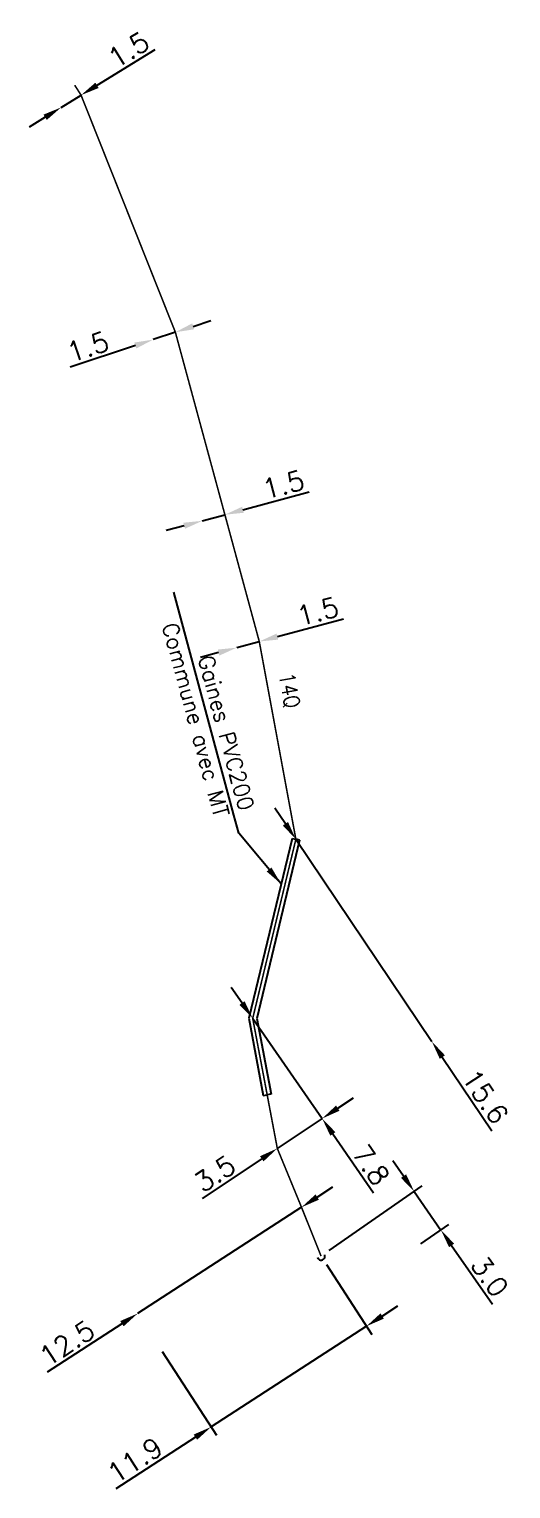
# Model space of a CAD drawing. Header units: millimetres. Extents: x 160503 to 161000, y 121272 to 122004.
# Drawn here: x 160503.4 to 160534.2, y 121910.2 to 122003.6 of the extents above; entities that cross this region are included whole.
import ezdxf
from ezdxf.enums import TextEntityAlignment as Align

# ---------------------------------------------------------------- set-up
doc = ezdxf.new("R2010")
doc.units = ezdxf.units.MM
doc.header["$MEASUREMENT"] = 0
doc.header["$PDMODE"] = 34
doc.linetypes.add('S_ST', pattern=[14, 8, -1.5, 0, -1.5, 0, -1.5, 0, -1.5])
doc.layers.get('0').update_dxf_attribs({"linetype": 'CONTINUOUS'})
doc.layers.get('DEFPOINTS').update_dxf_attribs({"linetype": 'CONTINUOUS'})
for name, color, linetype in [('S_100', 5, 'CONTINUOUS'), ('S_300', 7, 'CONTINUOUS'), ('S_400', 7, 'CONTINUOUS')]:
    doc.layers.add(name, color=color, linetype=linetype)
doc.styles.get("Standard").update_dxf_attribs({"font": 'ROMANS.SHX'})
doc.dimstyles.get("Standard").update_dxf_attribs({"dimtxt": 1.25, "dimasz": 1.2, "dimexe": 0.625, "dimexo": 0.625, "dimgap": 0.25, "dimtad": 1, "dimdec": 1, "dimzin": 0, "dimdsep": 46, "dimtxsty": 'Standard', "dimcen": -0.5, "dimdle": 1, "dimadec": 0, "dimazin": 0, "dimtfac": 1, "dimtdec": 1, "dimtmove": 0, "dimatfit": 3, "dimfxl": 0, "dimtolj": 1, "dimtzin": 0, "dimarcsym": 0})

# ---------------------------------------------------------------- blocks, each defined once
blk = doc.blocks.new('*D3')
at = {"layer": 'DEFPOINTS', "color": 0, "linetype": 'Continuous', "transparency": 16777216}
for p in [(160506.706, 121999.36), (160505.428, 121998.574), (160505.428, 121998.574)]:
    blk.add_point(p, dxfattribs=at)
at = {"layer": 'S_100', "color": 0, "linetype": 'Continuous', "lineweight": -2, "transparency": 16777216}
for p, q in [((160507.727, 121999.989), (160511.461, 122002.288)), ((160505.428, 121998.574), (160506.706, 121999.36)), ((160504.406, 121997.945), (160503.385, 121997.316))]:
    blk.add_line(p, q, dxfattribs=at)
at = {"layer": 'S_100', "color": 0, "linetype": 'Continuous', "transparency": 16777216}
for points in [[(160507.623, 122000.16), (160507.832, 121999.819), (160506.706, 121999.36)], [(160504.302, 121998.115), (160504.511, 121997.774), (160505.428, 121998.574)]]:
    blk.add_solid(points, dxfattribs=at)
at = {"layer": 'S_100', "color": 0, "linetype": 'Continuous', "transparency": 16777216, "insert": (160509.75, 122002.262), "char_height": 1.25, "attachment_point": 5, "rotation": 31.6196}
blk.add_mtext('\\A1;1.5', dxfattribs=at)
blk = doc.blocks.new('*D4')
at = {"layer": 'DEFPOINTS', "color": 0, "linetype": 'Continuous', "transparency": 16777216}
for p in [(160511.32, 121983.715), (160511.32, 121983.715), (160512.744, 121984.187)]:
    blk.add_point(p, dxfattribs=at)
at = {"layer": 'S_100', "color": 0, "linetype": 'Continuous', "lineweight": -2, "transparency": 16777216}
for p, q in [((160513.883, 121984.564), (160515.022, 121984.942)), ((160512.744, 121984.187), (160511.32, 121983.715)), ((160510.181, 121983.337), (160506.019, 121981.958))]:
    blk.add_line(p, q, dxfattribs=at)
at = {"layer": 'S_100', "color": 0, "linetype": 'Continuous', "transparency": 16777216}
for points in [[(160513.82, 121984.754), (160513.946, 121984.374), (160512.744, 121984.187)], [(160510.118, 121983.527), (160510.244, 121983.148), (160511.32, 121983.715)]]:
    blk.add_solid(points, dxfattribs=at)
at = {"layer": 'S_100', "color": 0, "linetype": 'Continuous', "transparency": 16777216, "insert": (160507.139, 121983.251), "char_height": 1.25, "attachment_point": 5, "rotation": 18.33589}
blk.add_mtext('\\A1;1.5', dxfattribs=at)
blk = doc.blocks.new('*D5')
at = {"layer": 'DEFPOINTS', "color": 0, "linetype": 'Continuous', "transparency": 16777216}
for p in [(160515.914, 121972.51), (160514.467, 121972.118), (160514.467, 121972.118)]:
    blk.add_point(p, dxfattribs=at)
at = {"layer": 'S_100', "color": 0, "linetype": 'Continuous', "lineweight": -2, "transparency": 16777216}
for p, q in [((160517.072, 121972.825), (160521.304, 121973.973)), ((160514.467, 121972.118), (160515.914, 121972.51)), ((160513.308, 121971.803), (160512.15, 121971.489))]:
    blk.add_line(p, q, dxfattribs=at)
at = {"layer": 'S_100', "color": 0, "linetype": 'Continuous', "transparency": 16777216}
for points in [[(160517.02, 121973.018), (160517.125, 121972.632), (160515.914, 121972.51)], [(160513.256, 121971.996), (160513.361, 121971.61), (160514.467, 121972.118)]]:
    blk.add_solid(points, dxfattribs=at)
at = {"layer": 'S_100', "color": 0, "linetype": 'Continuous', "transparency": 16777216, "insert": (160519.656, 121974.432), "char_height": 1.25, "attachment_point": 5, "rotation": 15.18026}
blk.add_mtext('\\A1;1.5', dxfattribs=at)
blk = doc.blocks.new('*D6')
at = {"layer": 'DEFPOINTS', "color": 0, "linetype": 'Continuous', "transparency": 16777216}
for p in [(160516.669, 121964.001), (160516.669, 121964.001), (160518.116, 121964.394)]:
    blk.add_point(p, dxfattribs=at)
at = {"layer": 'S_100', "color": 0, "linetype": 'Continuous', "lineweight": -2, "transparency": 16777216}
for p, q in [((160519.275, 121964.708), (160523.506, 121965.856)), ((160516.669, 121964.001), (160518.116, 121964.394)), ((160515.511, 121963.687), (160514.352, 121963.373))]:
    blk.add_line(p, q, dxfattribs=at)
at = {"layer": 'S_100', "color": 0, "linetype": 'Continuous', "transparency": 16777216}
for points in [[(160519.222, 121964.901), (160519.327, 121964.515), (160518.116, 121964.394)], [(160515.458, 121963.88), (160515.563, 121963.494), (160516.669, 121964.001)]]:
    blk.add_solid(points, dxfattribs=at)
at = {"layer": 'S_100', "color": 0, "linetype": 'Continuous', "transparency": 16777216, "insert": (160521.858, 121966.316), "char_height": 1.25, "attachment_point": 5, "rotation": 15.18026}
blk.add_mtext('\\A1;1.5', dxfattribs=at)
blk = doc.blocks.new('*D7')
at = {"layer": 'DEFPOINTS', "color": 0, "linetype": 'Continuous', "transparency": 16777216}
for p in [(160520.459, 121951.739), (160529.166, 121938.795), (160529.166, 121938.795)]:
    blk.add_point(p, dxfattribs=at)
at = {"layer": 'S_100', "color": 0, "linetype": 'Continuous', "lineweight": -2, "transparency": 16777216}
for p, q in [((160519.789, 121952.734), (160519.119, 121953.73)), ((160520.459, 121951.739), (160529.166, 121938.795)), ((160529.836, 121937.799), (160533.014, 121933.075))]:
    blk.add_line(p, q, dxfattribs=at)
at = {"layer": 'S_100', "color": 0, "linetype": 'Continuous', "transparency": 16777216}
for points in [[(160519.955, 121952.846), (160519.623, 121952.623), (160520.459, 121951.739)], [(160530.002, 121937.911), (160529.67, 121937.688), (160529.166, 121938.795)]]:
    blk.add_solid(points, dxfattribs=at)
at = {"layer": 'S_100', "color": 0, "linetype": 'Continuous', "transparency": 16777216, "insert": (160532.587, 121935.277), "char_height": 1.25, "attachment_point": 5, "rotation": 303.92996}
blk.add_mtext('\\A1;15.6', dxfattribs=at)
blk = doc.blocks.new('*D8')
at = {"layer": 'DEFPOINTS', "color": 0, "linetype": 'Continuous', "transparency": 16777216}
for p in [(160517.696, 121940.274), (160522.143, 121933.866), (160522.143, 121933.866)]:
    blk.add_point(p, dxfattribs=at)
at = {"layer": 'S_100', "color": 0, "linetype": 'Continuous', "lineweight": -2, "transparency": 16777216}
for p, q in [((160517.011, 121941.26), (160516.327, 121942.245)), ((160517.696, 121940.274), (160522.143, 121933.866)), ((160522.827, 121932.88), (160525.439, 121929.116))]:
    blk.add_line(p, q, dxfattribs=at)
at = {"layer": 'S_100', "color": 0, "linetype": 'Continuous', "transparency": 16777216}
for points in [[(160517.176, 121941.374), (160516.847, 121941.146), (160517.696, 121940.274)], [(160522.991, 121932.994), (160522.662, 121932.766), (160522.143, 121933.866)]]:
    blk.add_solid(points, dxfattribs=at)
at = {"layer": 'S_100', "color": 0, "linetype": 'Continuous', "transparency": 16777216, "insert": (160525.268, 121930.896), "char_height": 1.25, "attachment_point": 5, "rotation": 304.75917}
blk.add_mtext('\\A1;7.8', dxfattribs=at)
blk = doc.blocks.new('*D9')
at = {"layer": 'DEFPOINTS', "color": 0, "linetype": 'Continuous', "transparency": 16777216}
for p in [(160522.143, 121933.866), (160522.143, 121933.866), (160519.271, 121931.953)]:
    blk.add_point(p, dxfattribs=at)
at = {"layer": 'S_100', "color": 0, "linetype": 'Continuous', "lineweight": -2, "transparency": 16777216}
for p, q in [((160523.141, 121934.531), (160524.14, 121935.196)), ((160522.143, 121933.866), (160519.271, 121931.953)), ((160518.273, 121931.287), (160514.46, 121928.748))]:
    blk.add_line(p, q, dxfattribs=at)
at = {"layer": 'S_100', "color": 0, "linetype": 'Continuous', "transparency": 16777216}
for points in [[(160523.03, 121934.697), (160523.252, 121934.364), (160522.143, 121933.866)], [(160518.162, 121931.454), (160518.384, 121931.121), (160519.271, 121931.953)]]:
    blk.add_solid(points, dxfattribs=at)
at = {"layer": 'S_100', "color": 0, "linetype": 'Continuous', "transparency": 16777216, "insert": (160515.273, 121930.34), "char_height": 1.25, "attachment_point": 5, "rotation": 33.67215}
blk.add_mtext('\\A1;3.5', dxfattribs=at)
blk = doc.blocks.new('*D10')
at = {"layer": 'DEFPOINTS', "color": 0, "linetype": 'Continuous', "transparency": 16777216}
for p in [(160520.82, 121928.187), (160510.33, 121921.389), (160510.33, 121921.389)]:
    blk.add_point(p, dxfattribs=at)
at = {"layer": 'S_100', "color": 0, "linetype": 'Continuous', "lineweight": -2, "transparency": 16777216}
for p, q in [((160521.827, 121928.84), (160522.834, 121929.492)), ((160520.82, 121928.187), (160510.33, 121921.389)), ((160509.323, 121920.737), (160504.545, 121917.64))]:
    blk.add_line(p, q, dxfattribs=at)
at = {"layer": 'S_100', "color": 0, "linetype": 'Continuous', "transparency": 16777216}
for points in [[(160521.718, 121929.008), (160521.936, 121928.672), (160520.82, 121928.187)], [(160509.214, 121920.905), (160509.432, 121920.569), (160510.33, 121921.389)]]:
    blk.add_solid(points, dxfattribs=at)
at = {"layer": 'S_100', "color": 0, "linetype": 'Continuous', "transparency": 16777216, "insert": (160505.802, 121919.498), "char_height": 1.25, "attachment_point": 5, "rotation": 32.94493}
blk.add_mtext('\\A1;12.5', dxfattribs=at)
blk = doc.blocks.new('*D11')
at = {"layer": 'DEFPOINTS', "color": 0, "linetype": 'Continuous', "transparency": 16777216}
for p in [(160529.747, 121926.731), (160522.074, 121925.058), (160527.956, 121925.488)]:
    blk.add_point(p, dxfattribs=at)
at = {"layer": 'S_300', "color": 0, "linetype": 'Continuous', "lineweight": -2, "transparency": 16777216}
for p, q in [((160527.352, 121930.181), (160526.668, 121931.167)), ((160522.587, 121925.414), (160528.55, 121929.552)), ((160528.036, 121929.196), (160529.747, 121926.731)), ((160528.47, 121925.845), (160530.26, 121927.087)), ((160530.431, 121925.745), (160533.042, 121921.982))]:
    blk.add_line(p, q, dxfattribs=at)
at = {"layer": 'S_300', "color": 0, "linetype": 'Continuous', "transparency": 16777216}
for points in [[(160527.516, 121930.295), (160527.188, 121930.067), (160528.036, 121929.196)], [(160530.595, 121925.859), (160530.266, 121925.631), (160529.747, 121926.731)]]:
    blk.add_solid(points, dxfattribs=at)
at = {"layer": 'S_300', "color": 0, "linetype": 'Continuous', "transparency": 16777216, "insert": (160532.872, 121923.762), "char_height": 1.25, "attachment_point": 5, "rotation": 304.75917}
blk.add_mtext('\\A1;3.0', dxfattribs=at)
blk = doc.blocks.new('*D12')
at = {"layer": 'DEFPOINTS', "color": 0, "linetype": 'Continuous', "transparency": 16777216}
for p in [(160522.074, 121925.058), (160511.569, 121919.478), (160515.036, 121914.13)]:
    blk.add_point(p, dxfattribs=at)
at = {"layer": 'S_300', "color": 0, "linetype": 'Continuous', "lineweight": -2, "transparency": 16777216}
for p, q in [((160522.414, 121924.533), (160525.319, 121920.051)), ((160525.986, 121921.228), (160526.993, 121921.881)), ((160524.979, 121920.575), (160515.036, 121914.13)), ((160511.909, 121918.954), (160515.376, 121913.605)), ((160514.029, 121913.477), (160508.926, 121910.17))]:
    blk.add_line(p, q, dxfattribs=at)
at = {"layer": 'S_300', "color": 0, "linetype": 'Continuous', "transparency": 16777216}
for points in [[(160525.877, 121921.396), (160526.095, 121921.06), (160524.979, 121920.575)], [(160513.92, 121913.645), (160514.137, 121913.309), (160515.036, 121914.13)]]:
    blk.add_solid(points, dxfattribs=at)
at = {"layer": 'S_300', "color": 0, "linetype": 'Continuous', "transparency": 16777216, "insert": (160510.158, 121912.011), "char_height": 1.25, "attachment_point": 5, "rotation": 32.95174}
blk.add_mtext('\\A1;11.9', dxfattribs=at)
blk = doc.blocks.new('S_300_03')
at = {"color": 0, "linetype": 'Continuous'}
blk.add_arc((0, 0), 0.5, 270, 90, dxfattribs=at)
at = {"color": 0, "linetype": 'Continuous', "width": 0.75, "flags": 3}
for tag, p in [('DEF_LEG', (0, -5)), ('DEF_COUP', (0, -7.5)), ('DEF_TYPE', (0, -10))]:
    blk.add_attdef(tag, text='', height=1.2, dxfattribs=at).set_placement(p, align=Align.MIDDLE)

msp = doc.modelspace()

# ---------------------------------------------------------------- linework, layer by layer
at = {"layer": 'S_100', "linetype": 'S_ST', "const_width": 0.1, "flags": 128}
msp.add_lwpolyline([(160522.074, 121925.058), (160520.82, 121928.187), (160519.271, 121931.953), (160517.696, 121940.274), (160520.459, 121951.739), (160518.116, 121964.394), (160515.914, 121972.51), (160512.744, 121984.187), (160506.706, 121999.36), (160506.298, 122000)], dxfattribs=at)
at = {"layer": 'S_400', "color": 7, "linetype": 'CONTINUOUS'}
for p, q in [((160520.216, 121951.797), (160517.44, 121940.28)), ((160520.216, 121951.797), (160520.459, 121951.739)), ((160520.702, 121951.68), (160520.459, 121951.739)), ((160520.702, 121951.68), (160517.951, 121940.267)), ((160517.44, 121940.28), (160518.375, 121935.341)), ((160517.951, 121940.267), (160518.867, 121935.434)), ((160518.375, 121935.341), (160518.621, 121935.388)), ((160518.867, 121935.434), (160518.621, 121935.388))]:
    msp.add_line(p, q, dxfattribs=at)

# ---------------------------------------------------------------- block references
at = {"layer": 'S_300', "xscale": 0.5, "yscale": 0.5, "zscale": 0.5, "rotation": 291.8348017238215}
msp.add_blockref('S_300_03', (160522.074, 121925.058), dxfattribs=at)

# ---------------------------------------------------------------- texts
at = {"layer": 'S_100', "linetype": 'Continuous', "width": 0.85}
msp.add_text('14Q', height=1, rotation=280.4858, dxfattribs=at).set_placement((160519.362, 121962.284))
at = {"layer": 'S_400', "linetype": 'Continuous', "insert": (160517.81, 121953.76), "char_height": 1, "width": 17.07121, "attachment_point": 3, "rotation": 285.14487}
msp.add_mtext('\\A1;Gaines PVC200\\PCommune avec MT', dxfattribs=at)

# ---------------------------------------------------------------- dimensions: what is measured, and where the dimension line sits
at = {"layer": 'S_100', "linetype": 'Continuous'}
for base, p1, p2, angle, override, picture, middle in [((160505.428, 121998.574), (160506.706, 121999.36), (160505.428, 121998.574), 31.6196, {"dimatfit": 0}, '*D3', (160510.209, 122001.517)), ((160511.32, 121983.715), (160512.744, 121984.187), (160511.32, 121983.715), 18.33589, {"dimscale": 1, "dimlfac": 1, "dimlunit": 2, "dimatfit": 0}, '*D4', (160507.414, 121982.421)), ((160514.467, 121972.118), (160515.914, 121972.51), (160514.467, 121972.118), 15.18026, {"dimatfit": 0}, '*D5', (160519.885, 121973.588)), ((160516.669, 121964.001), (160518.116, 121964.394), (160516.669, 121964.001), 15.18026, {"dimatfit": 0}, '*D6', (160522.087, 121965.471)), ((160529.166, 121938.795), (160520.459, 121951.739), (160529.166, 121938.795), 123.92996, {"dimscale": 1, "dimlfac": 1, "dimlunit": 2, "dimatfit": 0}, '*D7', (160531.861, 121934.789)), ((160522.143, 121933.866), (160517.696, 121940.274), (160522.143, 121933.866), 124.75917, {"dimscale": 1, "dimlfac": 1, "dimlunit": 2, "dimatfit": 0}, '*D8', (160524.549, 121930.397)), ((160522.143, 121933.866), (160519.271, 121931.953), (160522.143, 121933.866), 213.67215, {"dimatfit": 0}, '*D9', (160515.758, 121929.612)), ((160510.33, 121921.389), (160520.82, 121928.187), (160510.33, 121921.389), 32.94493, {"dimscale": 1, "dimlfac": 1, "dimlunit": 2, "dimatfit": 0}, '*D10', (160506.278, 121918.763))]:
    dim = msp.add_linear_dim(base=base, p1=p1, p2=p2, angle=angle, dimstyle='Standard', override=override, dxfattribs=at)
    dim.commit()
    dim.dimension.update_dxf_attribs({"geometry": picture, "text_midpoint": middle, "dimtype": 160})
at = {"layer": 'S_300', "linetype": 'Continuous'}
for base, p2, angle, picture, middle in [((160529.747, 121926.731), (160527.956, 121925.488), 124.75917, '*D11', (160532.153, 121923.263)), ((160515.036, 121914.13), (160511.569, 121919.478), 32.95174, '*D12', (160510.634, 121911.277))]:
    dim = msp.add_linear_dim(base=base, p1=(160522.074, 121925.058), p2=p2, angle=angle, dimstyle='Standard', override={"dimatfit": 0}, dxfattribs=at)
    dim.commit()
    dim.dimension.update_dxf_attribs({"geometry": picture, "text_midpoint": middle, "dimtype": 160})

# ---------------------------------------------------------------- leaders
at = {"layer": 'S_400', "linetype": 'Continuous', "annotation_type": 0, "has_hookline": 1, "hookline_direction": 1, "text_width": 14.524, "horizontal_direction": (0.261261, -0.965268, 0)}
msp.add_leader([(160519.512, 121948.879), (160516.808, 121952.132), (160516.495, 121953.29)], dimstyle='Standard', override={"dimgap": 0.25, "dimtad": 1}, dxfattribs=at)

doc.saveas('drawing.dxf')
